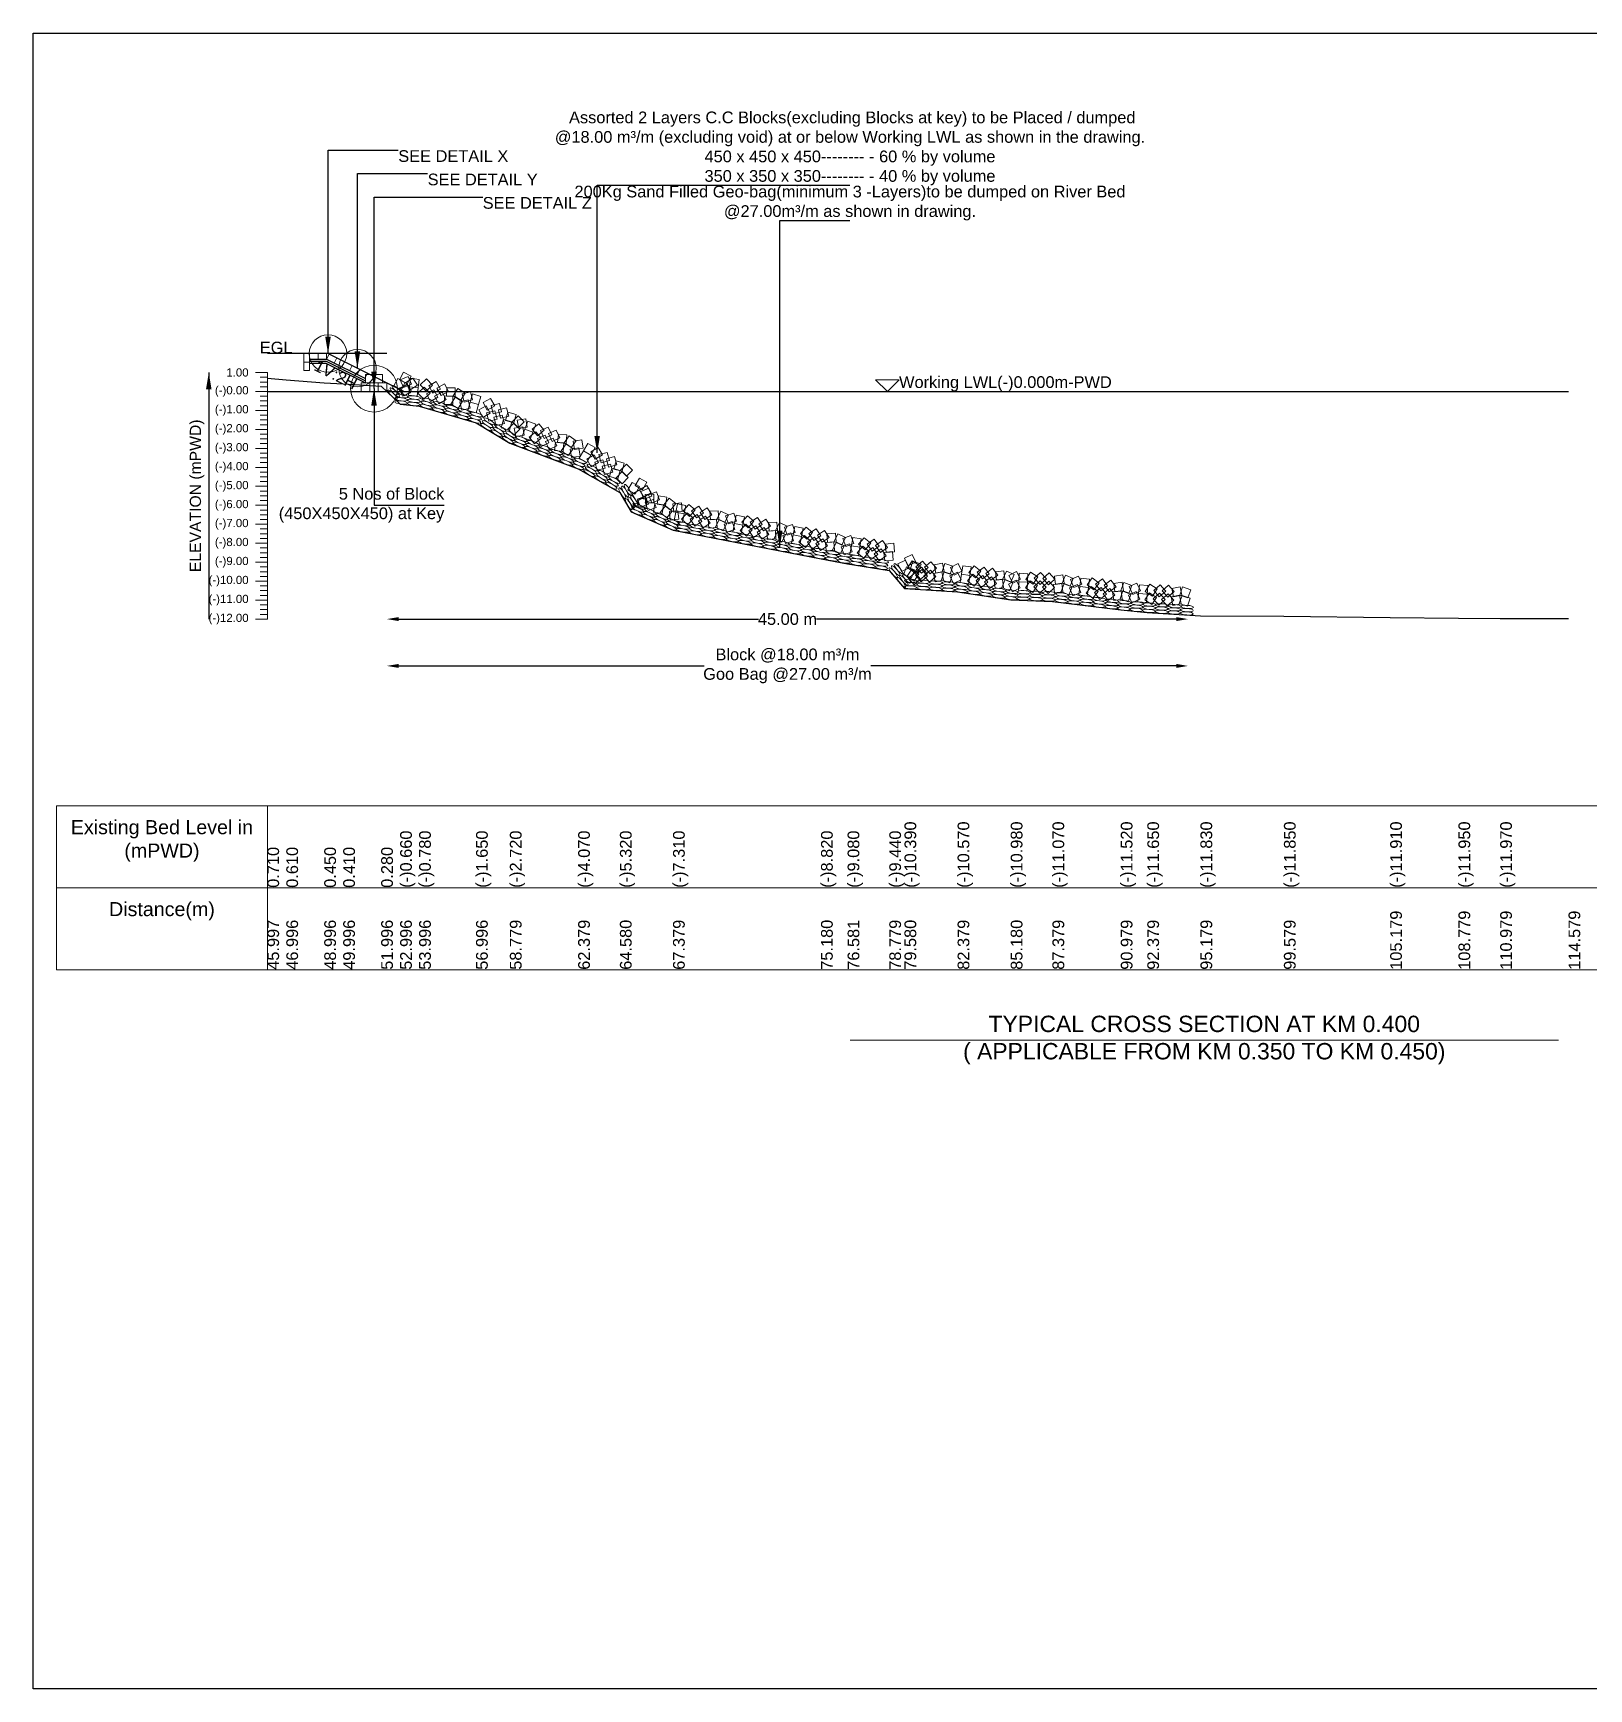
# Model space of a CAD drawing. Header units: inches. Extents: x 89000 to 1304432, y -10828 to 220529.
# Drawn here: x 266323 to 272965, y 162629 to 169700 of the extents above; entities that cross this region are included whole.
import ezdxf

# ---------------------------------------------------------------- set-up
doc = ezdxf.new("R2010")
doc.units = ezdxf.units.IN
doc.header["$LTSCALE"] = 7
doc.header["$MEASUREMENT"] = 0
for name, color, linetype, lineweight in [('Cross section Data Border', 7, 'Continuous', 9), ('Cross Section Labels', 7, 'Continuous', 9), ('Existing_Bed_Level for Xsection', 7, 'Continuous', 25), ('Long Section Labels', 7, 'Continuous', 9)]:
    doc.layers.add(name, color=color, linetype=linetype, lineweight=lineweight)
doc.styles.get("Standard").update_dxf_attribs({"font": 'arial.ttf'})
doc.dimstyles.new('Appron Lebeling Style', dxfattribs={"dimtxt": 50, "dimasz": 50, "dimexe": 0.18, "dimexo": 0.0625, "dimgap": 0.09, "dimtad": 0, "dimtih": 1, "dimtoh": 1, "dimdec": 4, "dimzin": 0, "dimdsep": 46, "dimtxsty": 'Standard', "dimcen": 0.09, "dimse1": 1, "dimse2": 1, "dimadec": 0, "dimazin": 0, "dimtfac": 1, "dimtdec": 4, "dimtofl": 0, "dimtmove": 0, "dimatfit": 3, "dimfxl": 1, "dimtolj": 1, "dimtzin": 0, "dimarcsym": 0})
doc.dimstyles.get("Standard").update_dxf_attribs({"dimtxt": 0.18, "dimasz": 0.18, "dimexe": 0.18, "dimexo": 0.0625, "dimgap": 0.09, "dimtad": 0, "dimtih": 1, "dimtoh": 1, "dimdec": 4, "dimzin": 0, "dimdsep": 46, "dimtxsty": 'Standard', "dimcen": 0.09, "dimadec": 0, "dimazin": 0, "dimtfac": 1, "dimtdec": 4, "dimtofl": 0, "dimtmove": 0, "dimatfit": 3, "dimfxl": 1, "dimtolj": 1, "dimtzin": 0, "dimarcsym": 0})

# ---------------------------------------------------------------- blocks, each defined once
blk = doc.blocks.new('*D9')
at = {"layer": 'Cross Section Labels', "color": 0, "lineweight": -2, "transparency": 16777216}
for p, q in [((267883.3, 167197.2), (269420.2, 167197.2)), ((271204.2, 167197.2), (269667.4, 167197.2))]:
    blk.add_line(p, q, dxfattribs=at)
at = {"layer": 'Cross Section Labels', "color": 0, "transparency": 16777216}
for points in [[(267883.3, 167205.6), (267883.3, 167188.9), (267833.3, 167197.2)], [(271204.2, 167205.6), (271204.2, 167188.9), (271254.2, 167197.2)]]:
    blk.add_solid(points, dxfattribs=at)
at = {"layer": 'Defpoints', "color": 0, "transparency": 16777216}
for p in [(267833.3, 168169.2), (271254.2, 167214.4), (271254.2, 167197.2)]:
    blk.add_point(p, dxfattribs=at)
at = {"layer": 'Cross Section Labels', "color": 0, "transparency": 16777216, "insert": (269543.8, 167197.2), "char_height": 50, "attachment_point": 5}
blk.add_mtext('\\A1;45.00 m', dxfattribs=at)
blk = doc.blocks.new('*D10')
at = {"layer": 'Cross Section Labels', "color": 0, "lineweight": -2, "transparency": 16777216}
for p, q in [((267883.3, 166997.2), (269188.2, 166997.2)), ((271204.2, 166997.2), (269899.4, 166997.2))]:
    blk.add_line(p, q, dxfattribs=at)
at = {"layer": 'Cross Section Labels', "color": 0, "transparency": 16777216}
for points in [[(267883.3, 167005.6), (267883.3, 166988.9), (267833.3, 166997.2)], [(271204.2, 167005.6), (271204.2, 166988.9), (271254.2, 166997.2)]]:
    blk.add_solid(points, dxfattribs=at)
at = {"layer": 'Defpoints', "color": 0, "transparency": 16777216}
for p in [(267833.3, 168169.2), (271254.2, 167214.4), (271254.2, 166997.2)]:
    blk.add_point(p, dxfattribs=at)
at = {"layer": 'Cross Section Labels', "color": 0, "transparency": 16777216, "insert": (269543.8, 166997.2), "char_height": 50, "attachment_point": 5}
blk.add_mtext('\\A1;Block @18.00 m³/m ^JGoo Bag @27.00 m³/m ', dxfattribs=at)

msp = doc.modelspace()

# ---------------------------------------------------------------- linework, layer by layer
msp.add_lwpolyline([(266323.28436, 169699.65938), (276323.28436, 169699.65938), (276323.28436, 162628.65938), (266323.28436, 162628.65938)], close=True)
at = {"layer": 'Cross section Data Border'}
msp.add_lwpolyline([(266423.28436, 166399.65938), (273721.45871, 166399.65938), (273721.45871, 165699.65938), (266423.28436, 165699.65938)], close=True, dxfattribs=at)
for points in [[(267323.28436, 166399.65938), (267323.28436, 165699.65938)], [(266423.28436, 166049.65938), (273721.45871, 166049.65938)]]:
    msp.add_lwpolyline(points, dxfattribs=at)
at = {"layer": 'Cross Section Labels'}
msp.add_lwpolyline([(269970.34604, 168169.22938), (270020.34604, 168219.22938), (269920.34604, 168219.22938)], close=True, dxfattribs=at)
msp.add_lwpolyline([(269811.28436, 165399.65938), (271323.28436, 165399.65938), (272835.28436, 165399.65938)], dxfattribs=at)
for centre, radius in [((267582.24604, 168331.22938), 80), ((267707.79604, 168268.45438), 80), ((267778.67104, 168181.37938), 100)]:
    msp.add_circle(centre, radius, dxfattribs=at)
at = {"layer": 'Existing_Bed_Level for Xsection'}
for points in [[(267833.34604, 168331.22938), (267323.28436, 168331.22938)], [(267906.24604, 168169.22938), (267587.37688, 168328.66396), (267582.24604, 168331.22938), (267576.50958, 168331.22938), (267503.60958, 168331.22938)], [(267503.60958, 168306.92938), (267576.50958, 168306.92938), (267742.22104, 168224.07365)], [(267503.60958, 168298.82938), (267574.59743, 168298.82938), (267742.22104, 168215.01757)], [(267503.60958, 168290.72938), (267572.68528, 168290.72938), (267742.22104, 168205.9615)], [(267323.28436, 168226.73938), (267404.25844, 168218.63938), (267566.25523, 168205.67938), (267647.22931, 168202.43938), (267809.2261, 168191.90938), (267890.20018, 168115.76938), (267971.22289, 168106.04938), (268214.19376, 168035.57938), (268358.64582, 167948.90938), (268650.21935, 167839.55938), (268828.52167, 167738.30938), (268877.1168, 167655.68938), (269055.21935, 167577.11938), (269687.10384, 167454.80938), (269800.60723, 167433.74938), (269978.6391, 167404.58938), (270043.50238, 167327.63938), (270270.21934, 167313.05938), (270497.09392, 167279.84938), (270675.21934, 167272.55938), (270966.83785, 167236.10938), (271080.21934, 167225.57938), (271307.08608, 167210.99938), (271663.4857, 167209.37938), (272117.07973, 167204.51938), (272408.63365, 167201.27938), (272586.83452, 167199.65938), (272878.47701, 167199.65938)], [(267323.28436, 168169.22938), (272878.47701, 168169.22938)]]:
    msp.add_lwpolyline(points, dxfattribs=at)
at = {"layer": 'Long Section Labels'}
for points in [[(267503.60958, 168331.22938), (267479.30958, 168331.22938), (267479.30958, 168294.77938), (267503.60958, 168294.77938)], [(267503.60958, 168294.77938), (267479.30958, 168294.77938), (267479.30958, 168258.32938), (267503.60958, 168258.32938)], [(267540.05958, 168331.22938), (267503.60958, 168331.22938), (267503.60958, 168306.92938), (267540.05958, 168306.92938)], [(267576.50958, 168331.22938), (267540.05958, 168331.22938), (267540.05958, 168306.92938), (267576.50958, 168306.92938)], [(267619.97875, 168312.36302), (267587.37688, 168328.66396), (267576.50958, 168306.92938), (267609.11146, 168290.62844)], [(267652.58062, 168296.06209), (267619.97875, 168312.36302), (267609.11146, 168290.62844), (267641.71333, 168274.32751)], [(267685.18249, 168279.76115), (267652.58062, 168296.06209), (267641.71333, 168274.32751), (267674.3152, 168258.02657)], [(267717.78436, 168263.46021), (267685.18249, 168279.76115), (267674.3152, 168258.02657), (267706.91707, 168241.72563)], [(267750.38623, 168247.15928), (267717.78436, 168263.46021), (267706.91707, 168241.72563), (267739.51894, 168225.4247)], [(267778.67104, 168242.12938), (267742.22104, 168242.12938), (267742.22104, 168205.67938), (267778.67104, 168205.67938)], [(267815.12104, 168242.12938), (267778.67104, 168242.12938), (267778.67104, 168205.67938), (267815.12104, 168205.67938)], [(267912.08372, 168207.55534), (267879.96809, 168224.7945), (267862.72893, 168192.67887), (267894.84457, 168175.43971)], [(267937.05294, 168234.10983), (267904.9373, 168251.34899), (267887.69814, 168219.23336), (267919.81378, 168201.9942)], [(267924.22727, 168233.4308), (267890.70598, 168219.11559), (267905.02119, 168185.5943), (267938.54248, 168199.90951)], [(267964.01803, 168195.79532), (267944.83709, 168226.79039), (267913.84203, 168207.60944), (267933.02297, 168176.61438)], [(267971.08081, 168221.09534), (267934.89031, 168225.43698), (267930.54866, 168189.24647), (267966.73917, 168184.90483)], [(268027.93612, 168196.50244), (268002.67982, 168222.78403), (267976.39823, 168197.52773), (268001.65453, 168171.24614)], [(267760.44604, 168205.67938), (267723.99604, 168205.67938), (267723.99604, 168169.22938), (267760.44604, 168169.22938)], [(267796.89604, 168205.67938), (267760.44604, 168205.67938), (267760.44604, 168169.22938), (267796.89604, 168169.22938)], [(267833.34604, 168205.67938), (267796.89604, 168205.67938), (267796.89604, 168169.22938), (267833.34604, 168169.22938)], [(267919.88563, 168197.2403), (267886.36434, 168182.92509), (267900.67955, 168149.40379), (267934.20084, 168163.719)], [(267939.04882, 168169.24083), (267919.86788, 168200.2359), (267888.87282, 168181.05495), (267908.05376, 168150.05989)], [(267966.73917, 168184.90483), (267930.54866, 168189.24647), (267926.20702, 168153.05597), (267962.39752, 168148.71433)], [(268017.78278, 168161.49512), (267992.52649, 168187.77671), (267966.2449, 168162.52042), (267991.50119, 168136.23883)], [(268034.21051, 168176.60548), (268002.27011, 168159.04378), (268019.83181, 168127.10338), (268051.77221, 168144.66508)], [(268044.36385, 168211.6128), (268012.42344, 168194.0511), (268029.98514, 168162.1107), (268061.92555, 168179.6724)], [(268086.78524, 168134.53145), (268069.19811, 168166.45786), (268037.2717, 168148.87073), (268054.85883, 168116.94432)], [(268096.93858, 168169.53877), (268079.35145, 168201.46518), (268047.42504, 168183.87805), (268065.01217, 168151.95164)], [(268115.62679, 168149.39925), (268079.18429, 168150.13875), (268078.44479, 168113.69626), (268114.88729, 168112.95675)], [(268125.78013, 168184.40657), (268089.33763, 168185.14607), (268088.59813, 168148.70357), (268125.04063, 168147.96407)], [(268167.22494, 168162.55604), (268136.04213, 168181.43023), (268117.16795, 168150.24742), (268148.35075, 168131.37323)], [(268190.55861, 168168.29265), (268155.1595, 168159.60324), (268163.84892, 168124.20413), (268199.24802, 168132.89355)], [(268234.79141, 168148.52204), (268199.78409, 168158.67538), (268189.63075, 168123.66806), (268224.63807, 168113.51473)], [(268157.0716, 168127.54872), (268125.8888, 168146.42291), (268107.01461, 168115.2401), (268138.19742, 168096.36592)], [(268180.40527, 168133.28533), (268145.00616, 168124.59592), (268153.69558, 168089.19682), (268189.09468, 168097.88623)], [(268224.63807, 168113.51473), (268189.63075, 168123.66806), (268179.47741, 168088.66075), (268214.48473, 168078.50741)], [(268275.22202, 168076.18862), (268257.51127, 168108.04661), (268225.65327, 168090.33586), (268243.36403, 168058.47786)], [(268293.97519, 168107.44435), (268276.26444, 168139.30235), (268244.40645, 168121.59159), (268262.1172, 168089.7336)], [(268294.96268, 168086.60492), (268259.59752, 168077.77836), (268268.42409, 168042.4132), (268303.78924, 168051.23977)], [(268313.71585, 168117.86066), (268278.3507, 168109.03409), (268287.17726, 168073.66894), (268322.54242, 168082.4955)], [(268353.80871, 168063.75993), (268344.95399, 168099.11804), (268309.59587, 168090.26332), (268318.4506, 168054.9052)], [(268385.49001, 168070.77287), (268350.4436, 168080.79044), (268340.42604, 168045.74403), (268375.47245, 168035.72646)], [(268335.05554, 168032.50419), (268326.20081, 168067.86231), (268290.8427, 168059.00758), (268299.69742, 168023.64947)], [(268366.73684, 168039.51714), (268331.69043, 168049.5347), (268321.67286, 168014.48829), (268356.71928, 168004.47073)], [(268401.2309, 168007.81102), (268375.89911, 168034.01985), (268349.69028, 168008.68807), (268375.02206, 167982.47923)], [(268419.98407, 168039.06675), (268394.65229, 168065.27559), (268368.44345, 168039.9438), (268393.77524, 168013.73496)], [(268413.59584, 168018.47013), (268377.63611, 168012.51192), (268383.59432, 167976.55219), (268419.55405, 167982.5104)], [(268426.39531, 168052.59895), (268390.43558, 168046.64074), (268396.39379, 168010.68101), (268432.35352, 168016.63922)], [(268456.18804, 167995.37637), (268422.05922, 168008.17584), (268409.25975, 167974.04702), (268443.38857, 167961.24755)], [(268468.98751, 168029.50518), (268434.85869, 168042.30465), (268422.05922, 168008.17584), (268456.18804, 167995.37637)], [(268505.30655, 168003.56021), (268482.13301, 168031.69541), (268453.99781, 168008.52187), (268477.17135, 167980.38667)], [(268522.8412, 168017.37069), (268489.65189, 168002.30177), (268504.7208, 167969.11246), (268537.91011, 167984.18138)], [(268492.50708, 167969.43139), (268469.33355, 167997.5666), (268441.19834, 167974.39306), (268464.37188, 167946.25786)], [(268510.04173, 167983.24187), (268476.85242, 167968.17296), (268491.92133, 167934.98365), (268525.11064, 167950.05256)], [(268559.24667, 167937.27231), (268544.15133, 167970.44961), (268510.97403, 167955.35427), (268526.06937, 167922.17697)], [(268572.04613, 167971.40113), (268556.9508, 168004.57843), (268523.7735, 167989.48309), (268538.86883, 167956.30579)], [(268589.14028, 167949.89207), (268552.86092, 167953.41494), (268549.33805, 167917.13558), (268585.61741, 167913.61271)], [(268601.93975, 167984.02088), (268565.66039, 167987.54375), (268562.13752, 167951.26439), (268598.41688, 167947.74152)], [(268628.79367, 167924.93757), (268599.14476, 167946.14004), (268577.94229, 167916.49114), (268607.5912, 167895.28866)], [(268641.59314, 167959.06639), (268611.94423, 167980.26886), (268590.74176, 167950.61995), (268620.39066, 167929.41748)], [(268665.29702, 167963.00267), (268629.33729, 167957.04446), (268635.29551, 167921.08473), (268671.25524, 167927.04294)], [(268722.92854, 167929.61056), (268691.23241, 167947.60939), (268673.23358, 167915.91326), (268704.92971, 167897.91443)], [(268652.49755, 167928.87386), (268616.53782, 167922.91564), (268622.49604, 167886.95591), (268658.45577, 167892.91413)], [(268704.92971, 167897.91443), (268673.23358, 167915.91326), (268655.23475, 167884.21713), (268686.93088, 167866.21831)], [(268736.72512, 167866.58926), (268718.25606, 167898.01371), (268686.8316, 167879.54465), (268705.30066, 167848.1202)], [(268754.72395, 167898.28539), (268736.25489, 167929.70984), (268704.83043, 167911.24078), (268723.29949, 167879.81633)], [(268756.21051, 167877.4756), (268721.06701, 167867.80414), (268730.73847, 167832.66065), (268765.88197, 167842.33211)], [(268774.20934, 167909.17173), (268739.06584, 167899.50027), (268748.7373, 167864.35678), (268783.8808, 167874.02824)], [(268815.58706, 167856.04726), (268805.88762, 167891.18304), (268770.75183, 167881.4836), (268780.45128, 167846.34781)], [(268847.09122, 167863.81734), (268811.81483, 167872.99224), (268802.63993, 167837.71585), (268837.91633, 167828.54095)], [(268797.58823, 167824.35113), (268787.88879, 167859.48691), (268752.753, 167849.78747), (268762.45245, 167814.65168)], [(268829.09239, 167832.12121), (268793.816, 167841.29611), (268784.6411, 167806.01972), (268819.9175, 167796.84482)], [(268864.3363, 167801.25075), (268838.38376, 167826.84506), (268812.78946, 167800.89252), (268838.74199, 167775.29822)], [(268882.33513, 167832.94688), (268856.38259, 167858.54119), (268830.78829, 167832.58865), (268856.74082, 167806.99435)], [(268943.2958, 167781.5979), (268911.59368, 167799.58619), (268893.6054, 167767.88407), (268925.30751, 167749.89578)], [(268911.87749, 167763.11839), (268880.17537, 167781.10668), (268862.18709, 167749.40456), (268893.8892, 167731.41628)], [(268930.4607, 167718.37376), (268911.9812, 167749.79208), (268880.56288, 167731.31257), (268899.04239, 167699.89426)], [(268961.87901, 167736.85327), (268943.39951, 167768.27158), (268911.9812, 167749.79208), (268930.4607, 167718.37376)], [(268951.60328, 167755.9103), (268917.61375, 167742.7454), (268930.77865, 167708.75587), (268964.76818, 167721.92078)], [(268973.79212, 167693.83824), (268973.47573, 167730.28687), (268937.0271, 167729.97048), (268937.3435, 167693.52185)], [(268998.12554, 167707.2276), (268984.93357, 167741.20663), (268950.95454, 167728.01467), (268964.14651, 167694.03563)], [(268936.89132, 167722.56123), (268902.9018, 167709.39632), (268916.0667, 167675.4068), (268950.05622, 167688.5717)], [(268942.37381, 167675.35874), (268942.05742, 167711.80736), (268905.60879, 167711.49097), (268905.92518, 167675.04234)], [(268983.41358, 167673.87852), (268970.22162, 167707.85755), (268936.24259, 167694.66559), (268949.43455, 167660.68656)], [(269013.97398, 167684.78486), (268977.95239, 167690.35692), (268972.38034, 167654.33533), (269008.40192, 167648.76328)], [(269028.68594, 167718.13394), (268992.66435, 167723.706), (268987.09229, 167687.68441), (269023.11388, 167682.11235)], [(269052.15031, 167657.62449), (269023.74989, 167680.47222), (269000.90216, 167652.0718), (269029.30258, 167629.22407)], [(269066.86227, 167690.97356), (269038.46185, 167713.82129), (269015.61412, 167685.42088), (269044.01453, 167662.57314)], [(269076.03909, 167660.21188), (269039.79962, 167656.29997), (269043.71153, 167620.06049), (269079.951, 167623.97241)], [(269090.75105, 167693.56096), (269054.51157, 167689.64904), (269058.42349, 167653.40957), (269094.66296, 167657.32148)], [(269102.88613, 167647.09613), (269067.10035, 167654.02296), (269060.17352, 167618.23719), (269095.95929, 167611.31036)], [(269109.81296, 167682.8819), (269074.02719, 167689.80874), (269067.10035, 167654.02296), (269102.88613, 167647.09613)], [(269149.95117, 167663.35913), (269122.4089, 167687.23434), (269098.53369, 167659.69207), (269126.07596, 167635.81686)], [(269164.93629, 167679.90118), (269134.72579, 167659.50685), (269155.12012, 167629.29636), (269185.33061, 167649.69068)], [(269221.12028, 167642.784), (269200.70191, 167672.97825), (269170.50766, 167652.55987), (269190.92604, 167622.36563)], [(269248.48982, 167660.21371), (269212.13114, 167657.63518), (269214.70967, 167621.2765), (269251.06835, 167623.85503)], [(269291.75043, 167642.22376), (269258.98003, 167658.18318), (269243.02061, 167625.41278), (269275.79101, 167609.45336)], [(269143.02434, 167627.57336), (269115.48207, 167651.44857), (269091.60685, 167623.9063), (269119.14913, 167600.03109)], [(269158.00945, 167644.11541), (269127.79896, 167623.72108), (269148.19328, 167593.51059), (269178.40378, 167613.90491)], [(269214.19345, 167606.99823), (269193.77507, 167637.19247), (269163.58083, 167616.7741), (269183.99921, 167586.57985)], [(269241.56299, 167624.42794), (269205.20431, 167621.84941), (269207.78284, 167585.49073), (269244.14152, 167588.06926)], [(269284.8236, 167606.43799), (269252.05319, 167622.39741), (269236.09377, 167589.62701), (269268.86418, 167573.66759)], [(269307.5387, 167614.27335), (269273.07678, 167602.39991), (269284.95022, 167567.93799), (269319.41214, 167579.81143)], [(269314.46553, 167650.05912), (269280.00361, 167638.18568), (269291.87705, 167603.72376), (269326.33897, 167615.5972)], [(269353.38653, 167598.60831), (269317.60076, 167605.53514), (269310.67393, 167569.74937), (269346.4597, 167562.82253)], [(269360.31336, 167634.39408), (269324.52759, 167641.32091), (269317.60076, 167605.53514), (269353.38653, 167598.60831)], [(269393.52474, 167579.08553), (269365.98247, 167602.96075), (269342.10726, 167575.41847), (269369.64953, 167551.54326)], [(269400.45158, 167614.87131), (269372.9093, 167638.74652), (269349.03409, 167611.20425), (269376.57636, 167587.32903)], [(269408.50986, 167595.62758), (269378.29936, 167575.23326), (269398.69369, 167545.02276), (269428.90418, 167565.41709)], [(269415.43669, 167631.41335), (269385.2262, 167611.01903), (269405.62052, 167580.80853), (269435.83102, 167601.20286)], [(269464.69386, 167558.51041), (269444.27548, 167588.70465), (269414.08124, 167568.28627), (269434.49961, 167538.09203)], [(269471.62069, 167594.29618), (269451.20231, 167624.49042), (269421.00807, 167604.07205), (269441.42644, 167573.8778)], [(269498.99023, 167611.72588), (269462.63155, 167609.14736), (269465.21007, 167572.78868), (269501.56876, 167575.3672)], [(269542.25084, 167593.73594), (269509.48043, 167609.69536), (269493.52101, 167576.92496), (269526.29142, 167560.96554)], [(269564.96593, 167601.5713), (269530.50402, 167589.69785), (269542.37746, 167555.23594), (269576.83938, 167567.10938)], [(269610.81377, 167585.90625), (269575.028, 167592.83309), (269568.10117, 167557.04731), (269603.88694, 167550.12048)], [(269650.95198, 167566.38348), (269623.40971, 167590.25869), (269599.5345, 167562.71642), (269627.07677, 167538.84121)], [(269665.9371, 167582.92553), (269635.7266, 167562.5312), (269656.12093, 167532.32071), (269686.33142, 167552.71503)], [(269492.0634, 167575.94011), (269455.70471, 167573.36158), (269458.28324, 167537.0029), (269494.64192, 167539.58143)], [(269535.324, 167557.95017), (269502.5536, 167573.90959), (269486.59418, 167541.13918), (269519.36458, 167525.17976)], [(269558.0391, 167565.78552), (269523.57718, 167553.91208), (269535.45062, 167519.45016), (269569.91254, 167531.3236)], [(269603.88694, 167550.12048), (269568.10117, 167557.04731), (269561.17433, 167521.26154), (269596.96011, 167514.33471)], [(269644.02515, 167530.59771), (269616.48288, 167554.47292), (269592.60767, 167526.93065), (269620.14994, 167503.05544)], [(269659.01026, 167547.13976), (269628.79977, 167526.74543), (269649.1941, 167496.53494), (269679.40459, 167516.92926)], [(269715.19426, 167510.02258), (269694.77589, 167540.21682), (269664.58164, 167519.79845), (269685.00002, 167489.6042)], [(269722.12109, 167545.80835), (269701.70272, 167576.0026), (269671.50847, 167555.58422), (269691.92685, 167525.38998)], [(269741.99985, 167527.8794), (269705.66221, 167525.01951), (269708.5221, 167488.68188), (269744.85973, 167491.54177)], [(269748.64947, 167563.71772), (269712.31184, 167560.85783), (269715.17172, 167524.5202), (269751.50936, 167527.38008)], [(269785.39841, 167510.22485), (269752.50545, 167525.93013), (269736.80017, 167493.03718), (269769.69313, 167477.3319)], [(269792.04804, 167546.06317), (269759.15508, 167561.76845), (269743.4498, 167528.87549), (269776.34275, 167513.17021)], [(269808.05218, 167518.2358), (269773.6832, 167506.09596), (269785.82304, 167471.72698), (269820.19202, 167483.86682)], [(269814.7018, 167554.07412), (269780.33282, 167541.93428), (269792.47266, 167507.5653), (269826.84164, 167519.70514)], [(269858.43949, 167540.00882), (269822.4688, 167545.90049), (269816.57713, 167509.9298), (269852.54782, 167504.03813)], [(269899.12416, 167521.652), (269870.90464, 167544.72279), (269847.83385, 167516.50327), (269876.05337, 167493.43248)], [(269913.62586, 167538.61943), (269884.01624, 167517.36213), (269905.27353, 167487.75251), (269934.88316, 167509.0098)], [(269970.85717, 167503.13838), (269949.5763, 167532.73107), (269919.98361, 167511.45021), (269941.26447, 167481.85752)], [(269997.71254, 167521.35034), (269961.44337, 167517.72408), (269965.06962, 167481.45491), (270001.33879, 167485.08117)], [(269852.54782, 167504.03813), (269816.57713, 167509.9298), (269810.68546, 167473.95911), (269846.65615, 167468.06744)], [(269893.23249, 167485.68131), (269865.01297, 167508.7521), (269841.94218, 167480.53258), (269870.16169, 167457.46179)], [(269907.73419, 167502.64873), (269878.12456, 167481.39144), (269899.38186, 167451.78181), (269928.99148, 167473.03911)], [(269964.96549, 167467.16769), (269943.68463, 167496.76038), (269914.09194, 167475.47952), (269935.3728, 167445.88682)], [(269991.82086, 167485.37964), (269955.55169, 167481.75339), (269959.17795, 167445.48421), (269995.44712, 167449.11047)], [(270063.55417, 167416.21285), (270048.08232, 167449.21625), (270015.07892, 167433.7444), (270030.55077, 167400.741)], [(270091.42388, 167439.70501), (270075.95204, 167472.70841), (270042.94864, 167457.23656), (270058.42048, 167424.23316)], [(270107.09201, 167426.43278), (270076.74798, 167446.62789), (270056.55288, 167416.28386), (270086.89691, 167396.08875)], [(270114.0197, 167431.53202), (270079.74746, 167443.94235), (270067.33713, 167409.67011), (270101.60937, 167397.25978)], [(270119.86164, 167444.73933), (270092.47705, 167420.68341), (270116.53297, 167393.29883), (270143.91755, 167417.35474)], [(270180.29373, 167415.03599), (270156.21602, 167442.4014), (270128.8506, 167418.32369), (270152.92831, 167390.95827)], [(270086.14998, 167408.03987), (270051.87774, 167420.45019), (270039.46742, 167386.17796), (270073.73965, 167373.76763)], [(270104.75277, 167390.05792), (270074.40874, 167410.25303), (270054.21363, 167379.909), (270084.55767, 167359.71389)], [(270111.98179, 167367.05041), (270088.48964, 167394.92013), (270060.61992, 167371.42797), (270084.11207, 167343.55826)], [(270139.85151, 167390.54257), (270116.35935, 167418.41229), (270088.48964, 167394.92013), (270111.98179, 167367.05041)], [(270117.5224, 167408.36447), (270090.13781, 167384.30855), (270114.19373, 167356.92397), (270141.57831, 167380.97988)], [(270177.95449, 167378.66113), (270153.87677, 167406.02654), (270126.51136, 167381.94883), (270150.58907, 167354.58341)], [(270202.89642, 167399.41652), (270167.157, 167392.25438), (270174.31915, 167356.51495), (270210.05857, 167363.6771)], [(270205.23566, 167435.79138), (270169.49624, 167428.62924), (270176.65839, 167392.88981), (270212.39781, 167400.05196)], [(270248.08694, 167387.04983), (270213.55931, 167398.7308), (270201.87834, 167364.20316), (270236.40598, 167352.5222)], [(270250.42618, 167423.42469), (270215.89855, 167435.10566), (270204.21758, 167400.57802), (270238.74522, 167388.89706)], [(270269.62691, 167397.69869), (270236.94607, 167381.55667), (270253.08809, 167348.87582), (270285.76894, 167365.01785)], [(270271.96616, 167434.07355), (270239.28531, 167417.93153), (270255.42733, 167385.25068), (270288.10818, 167401.39271)], [(270323.00556, 167383.92118), (270286.9399, 167389.20049), (270281.66059, 167353.13483), (270317.72625, 167347.85553)], [(270328.28486, 167419.98684), (270292.21921, 167425.26614), (270286.9399, 167389.20049), (270323.00556, 167383.92118)], [(270363.99641, 167366.25867), (270335.38876, 167388.84638), (270312.80105, 167360.23873), (270341.4087, 167337.65102)], [(270369.27572, 167402.32432), (270340.66807, 167424.91204), (270318.08035, 167396.30439), (270346.688, 167373.71667)], [(270378.20757, 167383.47018), (270348.9636, 167361.71258), (270370.7212, 167332.46862), (270399.96516, 167354.22621)], [(270383.48688, 167419.53583), (270354.24291, 167397.77824), (270376.0005, 167368.53427), (270405.24447, 167390.29186)], [(270436.03379, 167348.96721), (270414.25292, 167378.19384), (270385.02629, 167356.41297), (270406.80716, 167327.18634)], [(270441.3131, 167385.03286), (270419.53222, 167414.2595), (270390.30559, 167392.47862), (270412.08647, 167363.25199)], [(270467.85498, 167403.69874), (270431.6527, 167399.45642), (270435.89502, 167363.25414), (270472.0973, 167367.49646)], [(270511.89469, 167387.71056), (270478.42723, 167402.15117), (270463.98662, 167368.6837), (270497.45408, 167354.24309)], [(270521.8548, 167399.81401), (270489.5592, 167382.91441), (270506.4588, 167350.61881), (270538.7544, 167367.51841)], [(270569.53133, 167391.1904), (270533.11181, 167392.68091), (270531.6213, 167356.2614), (270568.04081, 167354.77088)], [(270612.14021, 167377.89763), (270581.33357, 167397.37977), (270561.85144, 167366.57313), (270592.65808, 167347.091)], [(270624.47954, 167396.49693), (270597.66328, 167371.80908), (270622.35113, 167344.99281), (270649.1674, 167369.68066)], [(270685.58775, 167368.21066), (270660.87855, 167395.00726), (270634.08195, 167370.29805), (270658.79115, 167343.50146)], [(270719.66798, 167386.2328), (270683.56277, 167381.23118), (270688.56438, 167345.12597), (270724.66959, 167350.12758)], [(270764.03372, 167371.17295), (270730.27039, 167384.90758), (270716.53576, 167351.14425), (270750.29909, 167337.40962)], [(270786.17466, 167380.50823), (270752.5829, 167366.35917), (270766.73195, 167332.7674), (270800.32372, 167346.91646)], [(270832.96654, 167367.94092), (270796.79798, 167372.46171), (270792.2772, 167336.29314), (270828.44576, 167331.77236)], [(270874.31926, 167351.14309), (270845.24359, 167373.12508), (270823.2616, 167344.04941), (270852.33728, 167322.06742)], [(270462.57567, 167367.63309), (270426.37339, 167363.39076), (270430.61571, 167327.18848), (270466.81799, 167331.4308)], [(270506.61539, 167351.6449), (270473.14792, 167366.08551), (270458.70731, 167332.61805), (270492.17477, 167318.17744)], [(270520.36429, 167363.3945), (270488.06869, 167346.4949), (270504.96829, 167314.19929), (270537.26389, 167331.09889)], [(270568.04081, 167354.77088), (270531.6213, 167356.2614), (270530.13079, 167319.84188), (270566.5503, 167318.35137)], [(270610.6497, 167341.47812), (270579.84306, 167360.96026), (270560.36093, 167330.15362), (270591.16756, 167310.67148)], [(270622.98903, 167360.07742), (270596.17276, 167335.38956), (270620.86062, 167308.5733), (270647.67689, 167333.26115)], [(270684.09724, 167331.79115), (270659.38804, 167358.58775), (270632.59144, 167333.87854), (270657.30064, 167307.08194)], [(270715.14719, 167350.06423), (270679.04198, 167345.06262), (270684.0436, 167308.95741), (270720.14881, 167313.95902)], [(270759.51294, 167335.00439), (270725.74961, 167348.73901), (270712.01498, 167314.97568), (270745.77831, 167301.24106)], [(270781.65388, 167344.33966), (270748.06211, 167330.19061), (270762.21117, 167296.59884), (270795.80293, 167310.7479)], [(270828.44576, 167331.77236), (270792.2772, 167336.29314), (270787.75641, 167300.12458), (270823.92498, 167295.60379)], [(270869.79848, 167314.97453), (270840.72281, 167336.95651), (270818.74082, 167307.88084), (270847.81649, 167285.89885)], [(270883.64507, 167332.48066), (270854.86445, 167310.11376), (270877.23136, 167281.33314), (270906.01198, 167303.70004)], [(270888.16586, 167368.64923), (270859.38524, 167346.28232), (270881.75214, 167317.5017), (270910.53276, 167339.86861)], [(270942.18309, 167299.19962), (270919.79327, 167327.96243), (270891.03047, 167305.57261), (270913.42029, 167276.80981)], [(270946.70387, 167335.36819), (270924.31406, 167364.13099), (270895.55125, 167341.74118), (270917.94107, 167312.97837)], [(270968.32714, 167318.41875), (270932.22193, 167313.41713), (270937.22354, 167277.31192), (270973.32876, 167282.31354)], [(270972.84792, 167354.58731), (270936.74271, 167349.5857), (270941.74433, 167313.48048), (270977.84954, 167318.4821)], [(271010.53561, 167304.78025), (270976.35342, 167317.43647), (270963.69719, 167283.25428), (270997.87939, 167270.59805)], [(271013.9063, 167341.07406), (270979.72411, 167353.73029), (270967.06788, 167319.54809), (271001.25008, 167306.89187)], [(271032.36914, 167314.81347), (270999.24332, 167299.6055), (271014.45129, 167266.47967), (271047.57711, 167281.68765)], [(271035.73983, 167351.10728), (271002.61401, 167335.89931), (271017.82198, 167302.77349), (271050.9478, 167317.98146)], [(271079.53628, 167303.73744), (271043.24247, 167307.10813), (271039.87178, 167270.81432), (271076.16559, 167267.44363)], [(271082.90697, 167340.03126), (271046.61316, 167343.40195), (271043.24247, 167307.10813), (271079.53628, 167303.73744)], [(271119.60295, 167289.40565), (271089.25807, 167309.59947), (271069.06425, 167279.25459), (271099.40913, 167259.06076)], [(271121.94066, 167325.78061), (271091.59577, 167345.97443), (271071.40195, 167315.62955), (271101.74683, 167295.43572)], [(271132.37181, 167307.71274), (271104.98824, 167283.65566), (271129.04531, 167256.2721), (271156.42888, 167280.32917)], [(271134.70951, 167344.08769), (271107.32594, 167320.03062), (271131.38302, 167292.64705), (271158.76658, 167316.70413)], [(271192.80515, 167278.01195), (271168.72628, 167305.37635), (271141.36188, 167281.29748), (271165.44075, 167253.93308)], [(271195.14286, 167314.38691), (271171.06398, 167341.75131), (271143.69958, 167317.67244), (271167.77846, 167290.30804)], [(271220.08391, 167335.14336), (271184.34479, 167327.9797), (271191.50845, 167292.24058), (271227.24757, 167299.40424)], [(271265.27496, 167322.77858), (271230.74683, 167334.45808), (271219.06732, 167299.92996), (271253.59545, 167288.25045)], [(271217.74621, 167298.7684), (271182.00709, 167291.60474), (271189.17075, 167255.86562), (271224.90986, 167263.02928)], [(271262.93725, 167286.40362), (271228.40913, 167298.08313), (271216.72962, 167263.555), (271251.25775, 167251.87549)]]:
    msp.add_lwpolyline(points, close=True, dxfattribs=at)
for points in [[(267323.28436, 168250.22938), (267273.28436, 168250.22938)], [(267323.28436, 168229.97938), (267293.28436, 168229.97938)], [(267323.28436, 167197.22938), (267323.28436, 167278.22938), (267323.28436, 167359.22938), (267323.28436, 167440.22938), (267323.28436, 167521.22938), (267323.28436, 167602.22938), (267323.28436, 167683.22938), (267323.28436, 167764.22938), (267323.28436, 167845.22938), (267323.28436, 167926.22938), (267323.28436, 168007.22938), (267323.28436, 168088.22938), (267323.28436, 168169.22938), (267323.28436, 168250.22938)], [(267323.28436, 168169.22938), (267273.28436, 168169.22938)], [(267323.28436, 168209.72938), (267293.28436, 168209.72938)], [(267323.28436, 168189.47938), (267293.28436, 168189.47938)], [(267323.28436, 168148.97938), (267293.28436, 168148.97938)], [(267323.28436, 168088.22938), (267273.28436, 168088.22938)], [(267323.28436, 168128.72938), (267293.28436, 168128.72938)], [(267323.28436, 168108.47938), (267293.28436, 168108.47938)], [(267323.28436, 168007.22938), (267273.28436, 168007.22938)], [(267323.28436, 168067.97938), (267293.28436, 168067.97938)], [(267323.28436, 168047.72938), (267293.28436, 168047.72938)], [(267323.28436, 168027.47938), (267293.28436, 168027.47938)], [(267323.28436, 167986.97938), (267293.28436, 167986.97938)], [(267323.28436, 167966.72938), (267293.28436, 167966.72938)], [(267323.28436, 167946.47938), (267293.28436, 167946.47938)], [(267323.28436, 167926.22938), (267273.28436, 167926.22938)], [(267323.28436, 167905.97938), (267293.28436, 167905.97938)], [(267323.28436, 167885.72938), (267293.28436, 167885.72938)], [(267323.28436, 167845.22938), (267273.28436, 167845.22938)], [(267323.28436, 167865.47938), (267293.28436, 167865.47938)], [(267323.28436, 167824.97938), (267293.28436, 167824.97938)], [(267323.28436, 167804.72938), (267293.28436, 167804.72938)], [(267323.28436, 167764.22938), (267273.28436, 167764.22938)], [(267323.28436, 167784.47938), (267293.28436, 167784.47938)], [(267323.28436, 167743.97938), (267293.28436, 167743.97938)], [(267323.28436, 167683.22938), (267273.28436, 167683.22938)], [(267323.28436, 167723.72938), (267293.28436, 167723.72938)], [(267323.28436, 167703.47938), (267293.28436, 167703.47938)], [(267323.28436, 167662.97938), (267293.28436, 167662.97938)], [(267323.28436, 167602.22938), (267273.28436, 167602.22938)], [(267323.28436, 167642.72938), (267293.28436, 167642.72938)], [(267323.28436, 167622.47938), (267293.28436, 167622.47938)], [(267323.28436, 167521.22938), (267273.28436, 167521.22938)], [(267323.28436, 167581.97938), (267293.28436, 167581.97938)], [(267323.28436, 167561.72938), (267293.28436, 167561.72938)], [(267323.28436, 167541.47938), (267293.28436, 167541.47938)], [(267323.28436, 167500.97938), (267293.28436, 167500.97938)], [(267323.28436, 167480.72938), (267293.28436, 167480.72938)], [(267323.28436, 167460.47938), (267293.28436, 167460.47938)], [(267323.28436, 167440.22938), (267273.28436, 167440.22938)], [(267323.28436, 167419.97938), (267293.28436, 167419.97938)], [(267323.28436, 167399.72938), (267293.28436, 167399.72938)], [(267323.28436, 167379.47938), (267293.28436, 167379.47938)], [(267323.28436, 167359.22938), (267273.28436, 167359.22938)], [(267323.28436, 167338.97938), (267293.28436, 167338.97938)], [(267323.28436, 167318.72938), (267293.28436, 167318.72938)], [(267323.28436, 167278.22938), (267273.28436, 167278.22938)], [(267323.28436, 167298.47938), (267293.28436, 167298.47938)], [(267323.28436, 167257.97938), (267293.28436, 167257.97938)], [(267323.28436, 167237.72938), (267293.28436, 167237.72938)], [(267323.28436, 167197.22938), (267273.28436, 167197.22938)], [(267323.28436, 167217.47938), (267293.28436, 167217.47938)]]:
    msp.add_lwpolyline(points, dxfattribs=at)
for centre, major_axis in [((267857.70096, 168155.77911), (19.63852, -18.46612)), ((267867.13378, 168165.8108), (19.63852, -18.46612)), ((267876.56659, 168175.8425), (19.63852, -18.46612)), ((267897.11008, 168149.61226), (26.76489, -3.21089)), ((267950.63986, 168143.19048), (26.76489, -3.21089)), ((267893.82973, 168122.26832), (26.76489, -3.21089)), ((267895.46991, 168135.94029), (26.76489, -3.21089)), ((267947.35951, 168115.84655), (26.76489, -3.21089)), ((267948.99968, 168129.51852), (26.76489, -3.21089)), ((268001.04397, 168104.56896), (25.88986, -7.50896)), ((268004.87967, 168117.79395), (25.88986, -7.50896)), ((268008.71538, 168131.01894), (25.88986, -7.50896)), ((268052.82368, 168089.55105), (25.88986, -7.50896)), ((268056.65939, 168102.77603), (25.88986, -7.50896)), ((268060.49509, 168116.00102), (25.88986, -7.50896)), ((268104.60339, 168074.53313), (25.88986, -7.50896)), ((268108.4391, 168087.75812), (25.88986, -7.50896)), ((268112.2748, 168100.9831), (25.88986, -7.50896)), ((268160.21881, 168072.7402), (25.88986, -7.50896)), ((268164.05451, 168085.96519), (25.88986, -7.50896)), ((268215.83422, 168070.94727), (25.88986, -7.50896)), ((268156.3831, 168059.51521), (25.88986, -7.50896)), ((268208.16281, 168044.4973), (25.88986, -7.50896)), ((268211.99852, 168057.72228), (25.88986, -7.50896)), ((268256.86977, 168018.00333), (23.11535, -13.86901)), ((268263.9543, 168029.81105), (23.11535, -13.86901)), ((268271.03883, 168041.61877), (23.11535, -13.86901)), ((268303.10047, 167990.2653), (23.11535, -13.86901)), ((268310.18501, 168002.07302), (23.11535, -13.86901)), ((268317.26954, 168013.88074), (23.11535, -13.86901)), ((268349.33118, 167962.52727), (23.11535, -13.86901)), ((268356.41571, 167974.33499), (23.11535, -13.86901)), ((268363.50024, 167986.14272), (23.11535, -13.86901)), ((268397.50507, 167941.6891), (25.24016, -9.46592)), ((268402.34043, 167954.58221), (25.24016, -9.46592)), ((268407.17578, 167967.47532), (25.24016, -9.46592)), ((268452.82074, 167935.65037), (25.24016, -9.46592)), ((268457.65609, 167948.54348), (25.24016, -9.46592)), ((268508.1364, 167929.61164), (25.24016, -9.46592)), ((268447.98538, 167922.75726), (25.24016, -9.46592)), ((268498.4657, 167903.82543), (25.24016, -9.46592)), ((268503.30105, 167916.71854), (25.24016, -9.46592)), ((268548.94601, 167884.89359), (25.24016, -9.46592)), ((268553.78136, 167897.7867), (25.24016, -9.46592)), ((268558.61672, 167910.67981), (25.24016, -9.46592)), ((268599.42632, 167865.96176), (25.24016, -9.46592)), ((268604.26167, 167878.85486), (25.24016, -9.46592)), ((268609.09703, 167891.74797), (25.24016, -9.46592)), ((268654.74199, 167859.92303), (25.24016, -9.46592)), ((268659.57734, 167872.81614), (25.24016, -9.46592)), ((268649.90663, 167847.02992), (25.24016, -9.46592)), ((268697.96545, 167820.36411), (23.44105, -13.31113)), ((268704.76501, 167832.3382), (23.44105, -13.31113)), ((268711.56457, 167844.31229), (23.44105, -13.31113)), ((268744.84755, 167793.74184), (23.44105, -13.31113)), ((268751.64711, 167805.71593), (23.44105, -13.31113)), ((268758.44666, 167817.69002), (23.44105, -13.31113)), ((268798.5292, 167779.09366), (23.44105, -13.31113)), ((268805.32876, 167791.06776), (23.44105, -13.31113)), ((268791.72965, 167767.11957), (23.44105, -13.31113)), ((268838.35682, 167735.1683), (13.66662, -23.23559)), ((268850.22596, 167742.14944), (13.66662, -23.23559)), ((268862.0951, 167749.13059), (13.66662, -23.23559)), ((268889.42835, 167702.65942), (13.66662, -23.23559)), ((268865.69007, 167688.69712), (13.66662, -23.23559)), ((268877.55921, 167695.67827), (13.66662, -23.23559)), ((268897.89161, 167654.04976), (24.66349, -10.88031)), ((268903.44946, 167666.6483), (24.66349, -10.88031)), ((268909.00731, 167679.24684), (24.66349, -10.88031)), ((268952.77645, 167644.88768), (24.66349, -10.88031)), ((268958.3343, 167657.48622), (24.66349, -10.88031)), ((268947.2186, 167632.28914), (24.66349, -10.88031)), ((268996.54558, 167610.52852), (24.66349, -10.88031)), ((269002.10343, 167623.12706), (24.66349, -10.88031)), ((269007.66129, 167635.7256), (24.66349, -10.88031)), ((269045.87257, 167588.7679), (24.66349, -10.88031)), ((269051.43042, 167601.36644), (24.66349, -10.88031)), ((269056.98827, 167613.96498), (24.66349, -10.88031)), ((269096.4472, 167576.15195), (26.46557, -5.12278)), ((269099.06401, 167589.67102), (26.46557, -5.12278)), ((269101.68081, 167603.19009), (26.46557, -5.12278)), ((269151.99514, 167579.42546), (26.46557, -5.12278)), ((269154.61194, 167592.94453), (26.46557, -5.12278)), ((269207.54308, 167582.69898), (26.46557, -5.12278)), ((269149.37834, 167565.90639), (26.46557, -5.12278)), ((269202.30947, 167555.66084), (26.46557, -5.12278)), ((269204.92627, 167569.17991), (26.46557, -5.12278)), ((269255.2406, 167545.41528), (26.46557, -5.12278)), ((269257.85741, 167558.93435), (26.46557, -5.12278)), ((269260.47421, 167572.45342), (26.46557, -5.12278)), ((269308.17174, 167535.16973), (26.46557, -5.12278)), ((269310.78854, 167548.6888), (26.46557, -5.12278)), ((269313.40534, 167562.20787), (26.46557, -5.12278)), ((269361.10287, 167524.92418), (26.46557, -5.12278)), ((269363.71967, 167538.44324), (26.46557, -5.12278)), ((269366.33648, 167551.96231), (26.46557, -5.12278)), ((269414.034, 167514.67862), (26.46557, -5.12278)), ((269416.65081, 167528.19769), (26.46557, -5.12278)), ((269419.26761, 167541.71676), (26.46557, -5.12278)), ((269466.96514, 167504.43307), (26.46557, -5.12278)), ((269469.58194, 167517.95214), (26.46557, -5.12278)), ((269472.19874, 167531.47121), (26.46557, -5.12278)), ((269522.51307, 167507.70658), (26.46557, -5.12278)), ((269525.12988, 167521.22565), (26.46557, -5.12278)), ((269578.06101, 167510.9801), (26.46557, -5.12278)), ((269519.89627, 167494.18751), (26.46557, -5.12278)), ((269572.8274, 167483.94196), (26.46557, -5.12278)), ((269575.44421, 167497.46103), (26.46557, -5.12278)), ((269625.75854, 167473.6964), (26.46557, -5.12278)), ((269628.37534, 167487.21547), (26.46557, -5.12278)), ((269630.99214, 167500.73454), (26.46557, -5.12278)), ((269678.68967, 167463.45085), (26.46557, -5.12278)), ((269681.30647, 167476.96992), (26.46557, -5.12278)), ((269683.92328, 167490.48899), (26.46557, -5.12278)), ((269731.63189, 167453.54993), (26.50443, -4.91777)), ((269734.14397, 167467.08885), (26.50443, -4.91777)), ((269736.65605, 167480.62777), (26.50443, -4.91777)), ((269784.64074, 167443.71439), (26.50443, -4.91777)), ((269787.15282, 167457.25331), (26.50443, -4.91777)), ((269789.6649, 167470.79223), (26.50443, -4.91777)), ((269837.63861, 167434.66072), (26.60233, -4.35722)), ((269839.86435, 167448.24964), (26.60233, -4.35722)), ((269842.09009, 167461.83857), (26.60233, -4.35722)), ((269893.069, 167439.53521), (26.60233, -4.35722)), ((269895.29474, 167453.12413), (26.60233, -4.35722)), ((269948.49939, 167444.4097), (26.60233, -4.35722)), ((269890.84326, 167425.94628), (26.60233, -4.35722)), ((269944.04791, 167417.23184), (26.60233, -4.35722)), ((269946.27365, 167430.82077), (26.60233, -4.35722)), ((269995.33286, 167395.46751), (17.37375, -20.6112)), ((270005.86142, 167404.34232), (17.37375, -20.6112)), ((270016.38998, 167413.21714), (17.37375, -20.6112)), ((270030.08037, 167354.2451), (17.37375, -20.6112)), ((270040.60893, 167363.11992), (17.37375, -20.6112)), ((270051.13749, 167371.99473), (17.37375, -20.6112)), ((270068.81316, 167332.91088), (26.90123, -1.73)), ((270069.69687, 167346.65249), (26.90123, -1.73)), ((270070.58059, 167360.39411), (26.90123, -1.73)), ((270122.61562, 167329.45088), (26.90123, -1.73)), ((270123.49933, 167343.1925), (26.90123, -1.73)), ((270124.38305, 167356.93411), (26.90123, -1.73)), ((270176.41808, 167325.99089), (26.90123, -1.73)), ((270177.30179, 167339.7325), (26.90123, -1.73)), ((270178.18551, 167353.47412), (26.90123, -1.73)), ((270230.22054, 167322.53089), (26.90123, -1.73)), ((270231.10425, 167336.27251), (26.90123, -1.73)), ((270231.98797, 167350.01412), (26.90123, -1.73)), ((270284.46476, 167317.9325), (26.67256, -3.90434)), ((270286.45917, 167331.5573), (26.67256, -3.90434)), ((270288.45357, 167345.1821), (26.67256, -3.90434)), ((270337.80987, 167310.12382), (26.67256, -3.90434)), ((270339.80428, 167323.74862), (26.67256, -3.90434)), ((270341.79868, 167337.37342), (26.67256, -3.90434)), ((270391.15498, 167302.31514), (26.67256, -3.90434)), ((270393.14939, 167315.93994), (26.67256, -3.90434)), ((270395.14379, 167329.56474), (26.67256, -3.90434)), ((270444.50009, 167294.50646), (26.67256, -3.90434)), ((270446.4945, 167308.13126), (26.67256, -3.90434)), ((270448.4889, 167321.75606), (26.67256, -3.90434)), ((270499.83961, 167300.32258), (26.67256, -3.90434)), ((270501.83401, 167313.94738), (26.67256, -3.90434)), ((270551.55872, 167298.29263), (26.93425, -1.10232)), ((270552.1218, 167312.05111), (26.93425, -1.10232)), ((270605.42722, 167296.08799), (26.93425, -1.10232)), ((270605.99031, 167309.84648), (26.93425, -1.10232)), ((270659.29573, 167293.88336), (26.93425, -1.10232)), ((270659.85881, 167307.64184), (26.93425, -1.10232)), ((270716.3336, 167302.11329), (26.74866, -3.34337)), ((270769.83093, 167295.42655), (26.74866, -3.34337)), ((270497.8452, 167286.69777), (26.67256, -3.90434)), ((270550.99564, 167284.53415), (26.93425, -1.10232)), ((270604.86414, 167282.32951), (26.93425, -1.10232)), ((270658.73265, 167280.12488), (26.93425, -1.10232)), ((270712.9179, 167274.78593), (26.74866, -3.34337)), ((270714.62575, 167288.44961), (26.74866, -3.34337)), ((270766.41522, 167268.09919), (26.74866, -3.34337)), ((270768.12307, 167281.76287), (26.74866, -3.34337)), ((270819.91255, 167261.41245), (26.74866, -3.34337)), ((270821.6204, 167275.07613), (26.74866, -3.34337)), ((270823.32825, 167288.73981), (26.74866, -3.34337)), ((270873.40987, 167254.72571), (26.74866, -3.34337)), ((270875.11772, 167268.38939), (26.74866, -3.34337)), ((270876.82557, 167282.05307), (26.74866, -3.34337)), ((270926.9072, 167248.03897), (26.74866, -3.34337)), ((270928.61505, 167261.70264), (26.74866, -3.34337)), ((270930.3229, 167275.36632), (26.74866, -3.34337)), ((270980.23131, 167241.78012), (26.84129, -2.49281)), ((270981.50468, 167255.49112), (26.84129, -2.49281)), ((270982.77805, 167269.20212), (26.84129, -2.49281)), ((271033.91389, 167236.7945), (26.84129, -2.49281)), ((271035.18726, 167250.5055), (26.84129, -2.49281)), ((271036.46063, 167264.21649), (26.84129, -2.49281)), ((271087.41642, 167232.01605), (26.9013, -1.72886)), ((271088.29955, 167245.7577), (26.9013, -1.72886)), ((271089.18269, 167259.49935), (26.9013, -1.72886)), ((271141.21903, 167228.55832), (26.9013, -1.72886)), ((271142.10216, 167242.29998), (26.9013, -1.72886)), ((271142.98529, 167256.04163), (26.9013, -1.72886)), ((271195.02164, 167225.1006), (26.9013, -1.72886)), ((271195.90477, 167238.84225), (26.9013, -1.72886)), ((271196.7879, 167252.58391), (26.9013, -1.72886)), ((271248.82424, 167221.64288), (26.9013, -1.72886)), ((271249.70737, 167235.38453), (26.9013, -1.72886)), ((271250.59051, 167249.12618), (26.9013, -1.72886))]:
    msp.add_ellipse(centre, major_axis=major_axis, ratio=0.255, dxfattribs=at)

# ---------------------------------------------------------------- texts
at = {"layer": 'Cross section Data Border', "char_height": 60, "width": 800, "attachment_point": 5}
for s, insert in [('Existing Bed Level in (mPWD)', (266873.28436, 166249.65938)), ('Distance(m)', (266873.28436, 165949.65938))]:
    msp.add_mtext(s, dxfattribs=dict(at, insert=insert))
at = {"layer": 'Cross Section Labels'}
for s, insert, char_height, attachment_point in [(' Assorted 2 Layers C.C Blocks(excluding Blocks at key) to be Placed / dumped^J@18.00 m³/m (excluding void) at or below Working LWL as shown in the drawing.^J450 x 450 x 450-------- - 60 % by volume^J350 x 350 x 350-------- - 40 % by volume', (269810.77933, 169049.65938), 50, 8), ('SEE DETAIL X', (267882.24604, 169199.65938), 50, 1), ('SEE DETAIL Y', (268007.79604, 169099.65938), 50, 1), ('SEE DETAIL Z', (268242.69604, 168999.65938), 50, 1), ('200Kg Sand Filled Geo-bag(minimum 3 -Layers)to be dumped on River Bed^J@27.00m³/m as shown in drawing.', (269810.77933, 168899.65938), 50, 8), ('EGL', (267430.70958, 168331.22938), 50, 9), ('Working LWL(-)0.000m-PWD', (270020.34604, 168169.22938), 50, 7), ('5 Nos of Block ^J(450X450X450) at Key', (268078.67104, 167683.22938), 50, 6), ('TYPICAL CROSS SECTION AT KM 0.400^J( APPLICABLE FROM KM 0.350 TO KM 0.450)', (271323.28436, 165399.65938), 70, 5)]:
    msp.add_mtext(s, dxfattribs=dict(at, insert=insert, char_height=char_height, attachment_point=attachment_point))
at = {"layer": 'Cross Section Labels', "insert": (267626.90889, 168263.61757), "char_height": 50, "attachment_point": 2, "rotation": 333.434948823}
msp.add_mtext('1V:2H', dxfattribs=at)
at = {"layer": 'Long Section Labels', "char_height": 35, "attachment_point": 6}
for s, insert in [('1.00', (267243.28436, 168250.22938)), ('(-)0.00', (267243.28436, 168169.22938)), ('(-)1.00', (267243.28436, 168088.22938)), ('(-)2.00', (267243.28436, 168007.22938)), ('(-)3.00', (267243.28436, 167926.22938)), ('(-)4.00', (267243.28436, 167845.22938)), ('(-)5.00', (267243.28436, 167764.22938)), ('(-)6.00', (267243.28436, 167683.22938)), ('(-)7.00', (267243.28436, 167602.22938)), ('(-)8.00', (267243.28436, 167521.22938)), ('(-)9.00', (267243.28436, 167440.22938)), ('(-)10.00', (267243.28436, 167359.22938)), ('(-)11.00', (267243.28436, 167278.22938)), ('(-)12.00', (267243.28436, 167197.22938))]:
    msp.add_mtext(s, dxfattribs=dict(at, insert=insert))
at = {"layer": 'Long Section Labels', "rotation": 90}
for s, insert, char_height, attachment_point in [('ELEVATION (mPWD)', (267023.28436, 167723.72938), 48, 5), ('(-)10.390', (270043.50238, 166049.65938), 50, 1), ('(-)10.570', (270270.21934, 166049.65938), 50, 1), ('(-)10.980', (270497.09392, 166049.65938), 50, 1), ('(-)11.070', (270675.21934, 166049.65938), 50, 1), ('(-)11.520', (270966.83785, 166049.65938), 50, 1), ('(-)11.650', (271080.21934, 166049.65938), 50, 1), ('(-)11.830', (271307.08608, 166049.65938), 50, 1), ('(-)11.850', (271663.4857, 166049.65938), 50, 1), ('(-)11.910', (272117.07973, 166049.65938), 50, 1), ('(-)11.950', (272408.63365, 166049.65938), 50, 1), ('(-)11.970', (272586.83452, 166049.65938), 50, 1), ('(-)11.970', (272586.83452, 166049.65938), 50, 1), ('(-)0.660', (267890.20018, 166049.65938), 50, 1), ('(-)0.780', (267971.22289, 166049.65938), 50, 1), ('(-)1.650', (268214.19376, 166049.65938), 50, 1), ('(-)2.720', (268358.64582, 166049.65938), 50, 1), ('(-)4.070', (268650.21935, 166049.65938), 50, 1), ('(-)5.320', (268828.52167, 166049.65938), 50, 1), ('(-)7.310', (269055.21935, 166049.65938), 50, 1), ('(-)8.820', (269687.10384, 166049.65938), 50, 1), ('(-)9.080', (269800.60723, 166049.65938), 50, 1), ('(-)9.440', (269978.6391, 166049.65938), 50, 1), ('0.710', (267323.28436, 166049.65938), 50, 1), ('0.610', (267404.25844, 166049.65938), 50, 1), ('0.450', (267566.25523, 166049.65938), 50, 1), ('0.410', (267647.22931, 166049.65938), 50, 1), ('0.280', (267809.2261, 166049.65938), 50, 1), ('45.997', (267323.28436, 165699.65938), 50, 1), ('46.996', (267404.25844, 165699.65938), 50, 1), ('48.996', (267566.25523, 165699.65938), 50, 1), ('49.996', (267647.22931, 165699.65938), 50, 1), ('51.996', (267809.2261, 165699.65938), 50, 1), ('52.996', (267890.20018, 165699.65938), 50, 1), ('53.996', (267971.22289, 165699.65938), 50, 1), ('56.996', (268214.19376, 165699.65938), 50, 1), ('58.779', (268358.64582, 165699.65938), 50, 1), ('62.379', (268650.21935, 165699.65938), 50, 1), ('64.580', (268828.52167, 165699.65938), 50, 1), ('67.379', (269055.21935, 165699.65938), 50, 1), ('75.180', (269687.10384, 165699.65938), 50, 1), ('76.581', (269800.60723, 165699.65938), 50, 1), ('78.779', (269978.6391, 165699.65938), 50, 1), ('79.580', (270043.50238, 165699.65938), 50, 1), ('82.379', (270270.21934, 165699.65938), 50, 1), ('85.180', (270497.09392, 165699.65938), 50, 1), ('87.379', (270675.21934, 165699.65938), 50, 1), ('90.979', (270966.83785, 165699.65938), 50, 1), ('92.379', (271080.21934, 165699.65938), 50, 1), ('95.179', (271307.08608, 165699.65938), 50, 1), ('99.579', (271663.4857, 165699.65938), 50, 1), ('105.179', (272117.07973, 165699.65938), 50, 1), ('108.779', (272408.63365, 165699.65938), 50, 1), ('110.979', (272586.83452, 165699.65938), 50, 1), ('114.579', (272878.47701, 165699.65938), 50, 1)]:
    msp.add_mtext(s, dxfattribs=dict(at, insert=insert, char_height=char_height, attachment_point=attachment_point))

# ---------------------------------------------------------------- dimensions: what is measured, and where the dimension line sits
at = {"layer": 'Cross Section Labels'}
for base, text, picture, middle in [((271254.20267, 167197.22938), '45.00 m', '*D9', (269543.77435, 167197.22938)), ((271254.20267, 166997.22938), 'Block @18.00 m³/m ^JGoo Bag @27.00 m³/m ', '*D10', (269543.77435, 166997.22938))]:
    dim = msp.add_linear_dim(base=base, p1=(267833.34604, 168169.22938), p2=(271254.20267, 167214.39802), text=text, dimstyle='Appron Lebeling Style', dxfattribs=at)
    dim.commit()
    dim.dimension.update_dxf_attribs({"geometry": picture, "text_midpoint": middle})

# ---------------------------------------------------------------- leaders
at = {"layer": 'Cross Section Labels', "annotation_type": 0, "has_hookline": 1}
for points, hookline_direction, text_width in [([(267582.24604, 168331.22938), (267582.24604, 169199.65938), (267882.15604, 169199.65938)], 0, 466.13233), ([(267707.79604, 168268.45438), (267707.79604, 169099.65938), (268007.70604, 169099.65938)], 0, 466.03001), ([(267778.67104, 168181.37938), (267778.67104, 168999.65938), (268242.60604, 168999.65938)], 0, 460.91405), ([(268731.31309, 167907.46782), (268731.31309, 169049.65938), (269810.68933, 169049.65938)], 0, 2510.77763), ([(269510.77933, 167502.668), (269510.77933, 168899.65938), (269810.68933, 168899.65938)], 0, 2345.7367), ([(267778.67104, 168181.37938), (267778.67104, 167683.22938), (268078.76104, 167683.22938)], 1, 701.90996)]:
    msp.add_leader(points, dimstyle='Standard', override={"dimasz": 72}, dxfattribs=dict(at, hookline_direction=hookline_direction, text_width=text_width))
at = {"layer": 'Long Section Labels'}
msp.add_leader([(267073.28436, 168250.22938), (267073.28436, 167197.22938)], dimstyle='Standard', override={"dimasz": 72}, dxfattribs=at)

doc.saveas('drawing.dxf')
